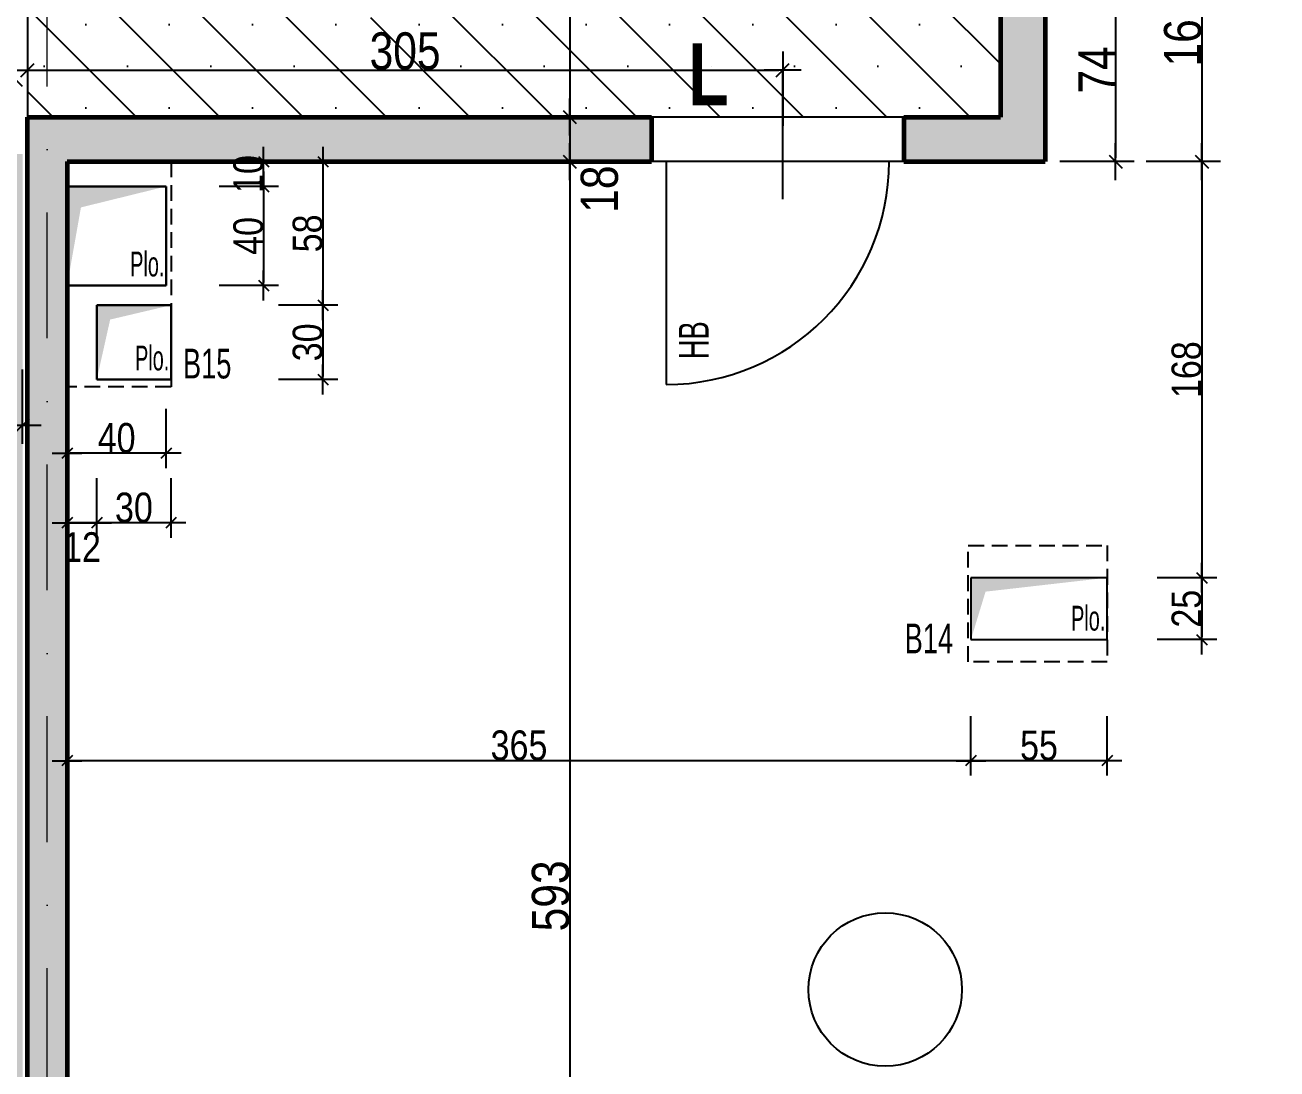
# Model space of a CAD drawing. Header units: millimetres. Extents: x 9051 to 35021, y -32652 to 0.
# Drawn here: x 30360 to 30865, y -30392 to -29970 of the extents above; entities that cross this region are included whole.
import ezdxf
from ezdxf.enums import TextEntityAlignment as Align

# ---------------------------------------------------------------- set-up
doc = ezdxf.new("R2010")
doc.units = ezdxf.units.MM
for name, pattern in [('CACHE', [9.525, 6.35, -3.175]), ('CACHEX2', [19.05, 12.7, -6.35]), ('TIRETPTX2', [50.8, 25.4, -12.7, 0, -12.7])]:
    doc.linetypes.add(name, pattern=pattern)
for name, color, linetype in [('01_cote_gen', 4, 'Continuous'), ('01_linteaux', 2, 'Continuous'), ('01_murs_sup', 2, 'CACHEX2'), ('01_poch_murs', 253, 'Continuous'), ('01_resv', 32, 'Continuous'), ('01_texte', 230, 'Continuous'), ('AA_COTES', 2, 'Continuous')]:
    doc.layers.add(name, color=color, linetype=linetype)
doc.layers.add('01_murs_coup', color=5, linetype='Continuous', lineweight=60)
doc.layers.add('01_tram_axes', color=2, linetype='TIRETPTX2', lineweight=9)
doc.styles.add('ARIAL NA', font='ARIALN.TTF')
doc.styles.add('impact', font='impact.ttf')
doc.styles.add('STYLE2', font='ARIALN.TTF')
doc.dimstyles.new('JB50', dxfattribs={"dimscale": 0.1, "dimtxt": 150, "dimasz": 15, "dimexe": 0.1, "dimexo": 0.1, "dimgap": 0.09, "dimtad": 1, "dimdec": 1, "dimdsep": 46, "dimtxsty": 'STYLE2', "dimblk1": 'BOND_G', "dimblk2": 'BOND_D', "dimsah": 1, "dimcen": 1.5, "dimdle": 0.01, "dimse1": 1, "dimse2": 1, "dimclrd": 4, "dimclre": 2, "dimclrt": 6, "dimazin": 2, "dimtfac": 2.333333, "dimtdec": 1, "dimtix": 1, "dimtmove": 2, "dimatfit": 3, "dimldrblk": 'BOND_G', "dimfxl": 1, "dimtolj": 1, "dimtzin": 0, "dimarcsym": 0})
doc.dimstyles.new('JB50res', dxfattribs={"dimscale": 0.1, "dimtxt": 120, "dimasz": 12, "dimexe": 0.1, "dimexo": 0.1, "dimgap": 0.09, "dimtad": 1, "dimdec": 1, "dimdsep": 46, "dimtxsty": 'STYLE2', "dimblk1": 'BOND_G', "dimblk2": 'BOND_D', "dimsah": 1, "dimcen": 1.5, "dimdle": 0.01, "dimse1": 1, "dimse2": 1, "dimclrd": 4, "dimclre": 2, "dimclrt": 6, "dimazin": 2, "dimtfac": 2.333333, "dimtdec": 1, "dimtix": 1, "dimtmove": 2, "dimatfit": 3, "dimldrblk": 'BOND_G', "dimfxl": 1, "dimtolj": 1, "dimtzin": 0, "dimarcsym": 0})

# ---------------------------------------------------------------- blocks, each defined once
blk = doc.blocks.new('BOND_G')
at = {"layer": 'AA_COTES', "color": 0}
for p, q in [((0, -5), (0, 15)), ((5, 0), (-5, 0)), ((1.77, 1.77), (-1.77, -1.77))]:
    blk.add_line(p, q, dxfattribs=at)
blk = doc.blocks.new('BOND_D')
at = {"layer": 'AA_COTES', "color": 0}
for p, q in [((0, 5), (0, -15)), ((5, 0), (-5, 0)), ((-1.77, -1.77), (1.77, 1.77))]:
    blk.add_line(p, q, dxfattribs=at)
blk = doc.blocks.new('*D4323')
at = {"layer": '01_linteaux', "color": 4, "lineweight": -2, "ltscale": 0.1, "transparency": 16777216}
blk.add_line((30579.81, -30026.73), (30579.81, -30616.73), dxfattribs=at)
at = {"layer": 'Defpoints', "color": 0, "ltscale": 0.1, "transparency": 16777216}
for p in [(30532.58, -30025.23), (30559.25, -30618.23), (30579.81, -30618.23)]:
    blk.add_point(p, dxfattribs=at)
at = {"layer": '01_linteaux', "color": 4, "lineweight": -2, "ltscale": 0.1, "transparency": 16777216, "xscale": 1.5, "yscale": 1.5, "zscale": 1.5}
for name, p, rotation in [('BOND_G', (30579.81, -30025.23), 90), ('BOND_D', (30579.81, -30618.23), 270)]:
    blk.add_blockref(name, p, dxfattribs=dict(at, rotation=rotation))
at = {"layer": '01_linteaux', "color": 6, "ltscale": 0.1, "transparency": 16777216, "insert": (30572.14, -30321.73), "char_height": 15, "attachment_point": 5, "rotation": 90, "style": 'STYLE2'}
blk.add_mtext('\\A1;593', dxfattribs=at)
blk = doc.blocks.new('*D3974')
at = {"layer": '01_cote_gen', "color": 4, "lineweight": -2, "transparency": 16777216}
blk.add_line((30357.34, -30131.74), (30344.34, -30131.74), dxfattribs=at)
at = {"layer": 'Defpoints', "color": 0, "transparency": 16777216}
for p in [(30342.84, -30115.92), (30358.84, -30115.92), (30342.84, -30131.74)]:
    blk.add_point(p, dxfattribs=at)
at = {"layer": '01_cote_gen', "color": 4, "lineweight": -2, "transparency": 16777216, "xscale": 1.5, "yscale": 1.5, "zscale": 1.5, "rotation": 180}
blk.add_blockref('BOND_D', (30342.84, -30131.74), dxfattribs=at)
at = {"layer": '01_cote_gen', "color": 4, "lineweight": -2, "transparency": 16777216, "xscale": 1.5, "yscale": 1.5, "zscale": 1.5}
blk.add_blockref('BOND_G', (30358.84, -30131.74), dxfattribs=at)
at = {"layer": '01_cote_gen', "color": 6, "transparency": 16777216, "insert": (30328.34, -30145.85), "char_height": 15, "attachment_point": 5, "style": 'STYLE2'}
blk.add_mtext('\\A1;16', dxfattribs=at)
blk = doc.blocks.new('*D3998')
at = {"layer": '01_cote_gen', "color": 4, "lineweight": -2, "ltscale": 0.1, "transparency": 16777216}
blk.add_line((30579.81, -29878.73), (30579.81, -30005.73), dxfattribs=at)
at = {"layer": 'Defpoints', "color": 0, "ltscale": 0.1, "transparency": 16777216}
for p in [(30587.09, -29877.23), (30542.55, -30007.23), (30579.81, -30007.23)]:
    blk.add_point(p, dxfattribs=at)
at = {"layer": '01_cote_gen', "color": 4, "lineweight": -2, "ltscale": 0.1, "transparency": 16777216, "xscale": 1.5, "yscale": 1.5, "zscale": 1.5}
for name, p, rotation in [('BOND_G', (30579.81, -29877.23), 90), ('BOND_D', (30579.81, -30007.23), 270)]:
    blk.add_blockref(name, p, dxfattribs=dict(at, rotation=rotation))
at = {"layer": '01_cote_gen', "color": 6, "ltscale": 0.1, "transparency": 16777216, "insert": (30572.14, -29927.93), "char_height": 15, "attachment_point": 5, "rotation": 90, "style": 'STYLE2'}
blk.add_mtext('\\A1;130', dxfattribs=at)
blk = doc.blocks.new('*D3999')
at = {"layer": '01_cote_gen', "color": 4, "lineweight": -2, "ltscale": 0.1, "transparency": 16777216}
blk.add_line((30579.81, -30008.73), (30579.81, -30023.73), dxfattribs=at)
at = {"layer": 'Defpoints', "color": 0, "ltscale": 0.1, "transparency": 16777216}
for p in [(30542.55, -30007.23), (30541.16, -30025.23), (30579.81, -30025.23)]:
    blk.add_point(p, dxfattribs=at)
at = {"layer": '01_cote_gen', "color": 4, "lineweight": -2, "ltscale": 0.1, "transparency": 16777216, "xscale": 1.5, "yscale": 1.5, "zscale": 1.5}
for name, p, rotation in [('BOND_G', (30579.81, -30007.23), 90), ('BOND_D', (30579.81, -30025.23), 270)]:
    blk.add_blockref(name, p, dxfattribs=dict(at, rotation=rotation))
at = {"layer": '01_cote_gen', "color": 6, "ltscale": 0.1, "transparency": 16777216, "insert": (30591.89, -30036.35), "char_height": 15, "attachment_point": 5, "rotation": 90, "style": 'STYLE2'}
blk.add_mtext('\\A1;18', dxfattribs=at)
blk = doc.blocks.new('*D4000')
at = {"layer": '01_cote_gen', "color": 4, "lineweight": -2, "ltscale": 0.1, "transparency": 16777216}
blk.add_line((30579.81, -30026.73), (30579.81, -30616.73), dxfattribs=at)
at = {"layer": 'Defpoints', "color": 0, "ltscale": 0.1, "transparency": 16777216}
for p in [(30541.16, -30025.23), (30559.25, -30618.23), (30579.81, -30618.23)]:
    blk.add_point(p, dxfattribs=at)
at = {"layer": '01_cote_gen', "color": 4, "lineweight": -2, "ltscale": 0.1, "transparency": 16777216, "xscale": 1.5, "yscale": 1.5, "zscale": 1.5}
for name, p, rotation in [('BOND_G', (30579.81, -30025.23), 90), ('BOND_D', (30579.81, -30618.23), 270)]:
    blk.add_blockref(name, p, dxfattribs=dict(at, rotation=rotation))
at = {"layer": '01_cote_gen', "color": 6, "ltscale": 0.1, "transparency": 16777216, "insert": (30572.14, -30321.73), "char_height": 15, "attachment_point": 5, "rotation": 90, "style": 'STYLE2'}
blk.add_mtext('\\A1;593', dxfattribs=at)
blk = doc.blocks.new('*D4335')
at = {"layer": '01_cote_gen', "color": 4, "lineweight": -2, "ltscale": 0.1, "transparency": 16777216}
blk.add_line((30362.34, -29988.32), (30664.34, -29988.32), dxfattribs=at)
at = {"layer": 'Defpoints', "color": 0, "ltscale": 0.1, "transparency": 16777216}
for p in [(30665.84, -29988.32), (30360.84, -29993.76), (30665.84, -29998.37)]:
    blk.add_point(p, dxfattribs=at)
at = {"layer": '01_cote_gen', "color": 4, "lineweight": -2, "ltscale": 0.1, "transparency": 16777216, "xscale": 1.5, "yscale": 1.5, "zscale": 1.5, "rotation": 180}
blk.add_blockref('BOND_G', (30360.84, -29988.32), dxfattribs=at)
at = {"layer": '01_cote_gen', "color": 4, "lineweight": -2, "ltscale": 0.1, "transparency": 16777216, "xscale": 1.5, "yscale": 1.5, "zscale": 1.5}
blk.add_blockref('BOND_D', (30665.84, -29988.32), dxfattribs=at)
at = {"layer": '01_cote_gen', "color": 6, "ltscale": 0.1, "transparency": 16777216, "insert": (30513.34, -29980.65), "char_height": 15, "attachment_point": 5, "style": 'STYLE2'}
blk.add_mtext('\\A1;305', dxfattribs=at)
blk = doc.blocks.new('*D4087')
at = {"layer": '01_cote_gen', "color": 4, "lineweight": -2, "ltscale": 0.1, "transparency": 16777216}
for p, q in [((30304.14, -30005.73), (30304.14, -30004.23)), ((30304.14, -30007.23), (30304.14, -30022.21)), ((30304.14, -30023.71), (30304.14, -30025.21))]:
    blk.add_line(p, q, dxfattribs=at)
at = {"layer": 'Defpoints', "color": 0, "ltscale": 0.1, "transparency": 16777216}
for p in [(30391.1, -30007.23), (30304.14, -30022.21), (30326.4, -30022.21)]:
    blk.add_point(p, dxfattribs=at)
at = {"layer": '01_cote_gen', "color": 4, "lineweight": -2, "ltscale": 0.1, "transparency": 16777216, "xscale": 1.5, "yscale": 1.5, "zscale": 1.5}
for name, p, rotation in [('BOND_G', (30304.14, -30007.23), 270), ('BOND_D', (30304.14, -30022.21), 90)]:
    blk.add_blockref(name, p, dxfattribs=dict(at, rotation=rotation))
at = {"layer": '01_cote_gen', "color": 6, "ltscale": 0.1, "transparency": 16777216, "insert": (30296.47, -30014.72), "char_height": 15, "attachment_point": 5, "rotation": 90, "style": 'STYLE2'}
blk.add_mtext('\\A1;15', dxfattribs=at)
blk = doc.blocks.new('*D4102')
at = {"layer": '01_cote_gen', "color": 4, "lineweight": -2, "ltscale": 0.1, "transparency": 16777216}
blk.add_line((30835.13, -29860.73), (30835.13, -30023.73), dxfattribs=at)
at = {"layer": 'Defpoints', "color": 0, "ltscale": 0.1, "transparency": 16777216}
for p in [(30817.13, -29859.23), (30817.13, -30025.23), (30835.13, -30025.23)]:
    blk.add_point(p, dxfattribs=at)
at = {"layer": '01_cote_gen', "color": 4, "lineweight": -2, "ltscale": 0.1, "transparency": 16777216, "xscale": 1.5, "yscale": 1.5, "zscale": 1.5}
for name, p, rotation in [('BOND_G', (30835.13, -29859.23), 90), ('BOND_D', (30835.13, -30025.23), 270)]:
    blk.add_blockref(name, p, dxfattribs=dict(at, rotation=rotation))
at = {"layer": '01_cote_gen', "color": 6, "ltscale": 0.1, "transparency": 16777216, "insert": (30827.46, -29972.53), "char_height": 15, "attachment_point": 5, "rotation": 90, "style": 'STYLE2'}
blk.add_mtext('\\A1;166', dxfattribs=at)
blk = doc.blocks.new('*D4348')
at = {"layer": '01_cote_gen', "color": 4, "lineweight": -2, "ltscale": 0.1, "transparency": 16777216}
blk.add_line((30800.32, -29952.73), (30800.32, -30023.73), dxfattribs=at)
at = {"layer": 'Defpoints', "color": 0, "ltscale": 0.1, "transparency": 16777216}
for p in [(30790.25, -29951.23), (30771.84, -30025.23), (30800.32, -30025.23)]:
    blk.add_point(p, dxfattribs=at)
at = {"layer": '01_cote_gen', "color": 4, "lineweight": -2, "ltscale": 0.1, "transparency": 16777216, "xscale": 1.5, "yscale": 1.5, "zscale": 1.5}
for name, p, rotation in [('BOND_G', (30800.32, -29951.23), 90), ('BOND_D', (30800.32, -30025.23), 270)]:
    blk.add_blockref(name, p, dxfattribs=dict(at, rotation=rotation))
at = {"layer": '01_cote_gen', "color": 6, "ltscale": 0.1, "transparency": 16777216, "insert": (30792.81, -29988.23), "char_height": 15, "attachment_point": 5, "rotation": 90, "style": 'STYLE2'}
blk.add_mtext('\\A1;74', dxfattribs=at)
blk = doc.blocks.new('*D3855')
at = {"layer": '01_resv', "color": 4, "lineweight": -2, "ltscale": 0.1, "transparency": 16777216}
blk.add_line((30835.13, -30026.43), (30835.13, -30192.07), dxfattribs=at)
at = {"layer": 'Defpoints', "color": 0, "ltscale": 0.1, "transparency": 16777216}
for p in [(30819.75, -30025.23), (30796.86, -30193.27), (30835.13, -30193.27)]:
    blk.add_point(p, dxfattribs=at)
at = {"layer": '01_resv', "color": 4, "lineweight": -2, "ltscale": 0.1, "transparency": 16777216, "xscale": 1.2, "yscale": 1.2, "zscale": 1.2}
for name, p, rotation in [('BOND_G', (30835.13, -30025.23), 90), ('BOND_D', (30835.13, -30193.27), 270)]:
    blk.add_blockref(name, p, dxfattribs=dict(at, rotation=rotation))
at = {"layer": '01_resv', "color": 6, "ltscale": 0.1, "transparency": 16777216, "insert": (30829, -30109.25), "char_height": 12, "attachment_point": 5, "rotation": 90, "style": 'STYLE2'}
blk.add_mtext('\\A1;168', dxfattribs=at)
blk = doc.blocks.new('*D4218')
at = {"layer": '01_resv', "color": 4, "lineweight": -2, "ltscale": 0.1, "transparency": 16777216}
blk.add_line((30835.13, -30194.47), (30835.13, -30217.07), dxfattribs=at)
at = {"layer": 'Defpoints', "color": 0, "ltscale": 0.1, "transparency": 16777216}
for p in [(30817.13, -30193.27), (30784.85, -30218.27), (30835.13, -30218.27)]:
    blk.add_point(p, dxfattribs=at)
at = {"layer": '01_resv', "color": 4, "lineweight": -2, "ltscale": 0.1, "transparency": 16777216, "xscale": 1.2, "yscale": 1.2, "zscale": 1.2}
for name, p, rotation in [('BOND_G', (30835.13, -30193.27), 90), ('BOND_D', (30835.13, -30218.27), 270)]:
    blk.add_blockref(name, p, dxfattribs=dict(at, rotation=rotation))
at = {"layer": '01_resv', "color": 6, "ltscale": 0.1, "transparency": 16777216, "insert": (30829, -30205.77), "char_height": 12, "attachment_point": 5, "rotation": 90, "style": 'STYLE2'}
blk.add_mtext('\\A1;25', dxfattribs=at)
blk = doc.blocks.new('*D4219')
at = {"layer": '01_resv', "color": 4, "lineweight": -2, "ltscale": 0.1, "transparency": 16777216}
blk.add_line((30795.66, -30267.15), (30743.06, -30267.15), dxfattribs=at)
at = {"layer": 'Defpoints', "color": 0, "ltscale": 0.1, "transparency": 16777216}
for p in [(30741.86, -30193.27), (30796.86, -30205.77), (30741.86, -30267.15)]:
    blk.add_point(p, dxfattribs=at)
at = {"layer": '01_resv', "color": 4, "lineweight": -2, "ltscale": 0.1, "transparency": 16777216, "xscale": 1.2, "yscale": 1.2, "zscale": 1.2, "rotation": 180}
blk.add_blockref('BOND_D', (30741.86, -30267.15), dxfattribs=at)
at = {"layer": '01_resv', "color": 4, "lineweight": -2, "ltscale": 0.1, "transparency": 16777216, "xscale": 1.2, "yscale": 1.2, "zscale": 1.2}
blk.add_blockref('BOND_G', (30796.86, -30267.15), dxfattribs=at)
at = {"layer": '01_resv', "color": 6, "ltscale": 0.1, "transparency": 16777216, "insert": (30769.36, -30261.04), "char_height": 12, "attachment_point": 5, "style": 'STYLE2'}
blk.add_mtext('\\A1;55', dxfattribs=at)
blk = doc.blocks.new('*D4220')
at = {"layer": '01_resv', "color": 4, "lineweight": -2, "ltscale": 0.1, "transparency": 16777216}
blk.add_line((30740.66, -30267.15), (30378.04, -30267.15), dxfattribs=at)
at = {"layer": 'Defpoints', "color": 0, "ltscale": 0.1, "transparency": 16777216}
for p in [(30376.84, -30249.15), (30741.86, -30249.15), (30376.84, -30267.15)]:
    blk.add_point(p, dxfattribs=at)
at = {"layer": '01_resv', "color": 4, "lineweight": -2, "ltscale": 0.1, "transparency": 16777216, "xscale": 1.2, "yscale": 1.2, "zscale": 1.2, "rotation": 180}
blk.add_blockref('BOND_D', (30376.84, -30267.15), dxfattribs=at)
at = {"layer": '01_resv', "color": 4, "lineweight": -2, "ltscale": 0.1, "transparency": 16777216, "xscale": 1.2, "yscale": 1.2, "zscale": 1.2}
blk.add_blockref('BOND_G', (30741.86, -30267.15), dxfattribs=at)
at = {"layer": '01_resv', "color": 6, "ltscale": 0.1, "transparency": 16777216, "insert": (30559.35, -30261.01), "char_height": 12, "attachment_point": 5, "style": 'STYLE2'}
blk.add_mtext('\\A1;365', dxfattribs=at)
blk = doc.blocks.new('*D4221')
at = {"layer": '01_resv', "color": 4, "lineweight": -2, "ltscale": 0.1, "transparency": 16777216}
for p, q in [((30456.19, -30024.03), (30456.19, -30022.83)), ((30456.19, -30035.25), (30456.19, -30025.23)), ((30456.19, -30036.45), (30456.19, -30037.65))]:
    blk.add_line(p, q, dxfattribs=at)
at = {"layer": 'Defpoints', "color": 0, "ltscale": 0.1, "transparency": 16777216}
for p in [(30412.7, -30025.23), (30456.19, -30025.23), (30416.84, -30035.25)]:
    blk.add_point(p, dxfattribs=at)
at = {"layer": '01_resv', "color": 4, "lineweight": -2, "ltscale": 0.1, "transparency": 16777216, "xscale": 1.2, "yscale": 1.2, "zscale": 1.2}
for name, p, rotation in [('BOND_D', (30456.19, -30025.23), 270), ('BOND_G', (30456.19, -30035.25), 90)]:
    blk.add_blockref(name, p, dxfattribs=dict(at, rotation=rotation))
at = {"layer": '01_resv', "color": 6, "ltscale": 0.1, "transparency": 16777216, "insert": (30450.05, -30030.24), "char_height": 12, "attachment_point": 5, "rotation": 90, "style": 'STYLE2'}
blk.add_mtext('\\A1;10', dxfattribs=at)
blk = doc.blocks.new('*D4222')
at = {"layer": '01_resv', "color": 4, "lineweight": -2, "ltscale": 0.1, "transparency": 16777216}
blk.add_line((30456.19, -30036.45), (30456.19, -30074.05), dxfattribs=at)
at = {"layer": 'Defpoints', "color": 0, "ltscale": 0.1, "transparency": 16777216}
for p in [(30416.84, -30035.25), (30416.84, -30075.25), (30456.19, -30075.25)]:
    blk.add_point(p, dxfattribs=at)
at = {"layer": '01_resv', "color": 4, "lineweight": -2, "ltscale": 0.1, "transparency": 16777216, "xscale": 1.2, "yscale": 1.2, "zscale": 1.2}
for name, p, rotation in [('BOND_G', (30456.19, -30035.25), 90), ('BOND_D', (30456.19, -30075.25), 270)]:
    blk.add_blockref(name, p, dxfattribs=dict(at, rotation=rotation))
at = {"layer": '01_resv', "color": 6, "ltscale": 0.1, "transparency": 16777216, "insert": (30450.05, -30055.25), "char_height": 12, "attachment_point": 5, "rotation": 90, "style": 'STYLE2'}
blk.add_mtext('\\A1;40', dxfattribs=at)
blk = doc.blocks.new('*D4223')
at = {"layer": '01_resv', "color": 4, "lineweight": -2, "ltscale": 0.1, "transparency": 16777216}
blk.add_line((30415.64, -30143.01), (30378.04, -30143.01), dxfattribs=at)
at = {"layer": 'Defpoints', "color": 0, "ltscale": 0.1, "transparency": 16777216}
for p in [(30416.84, -30075.25), (30376.84, -30077.82), (30376.84, -30143.01)]:
    blk.add_point(p, dxfattribs=at)
at = {"layer": '01_resv', "color": 4, "lineweight": -2, "ltscale": 0.1, "transparency": 16777216, "xscale": 1.2, "yscale": 1.2, "zscale": 1.2, "rotation": 180}
blk.add_blockref('BOND_D', (30376.84, -30143.01), dxfattribs=at)
at = {"layer": '01_resv', "color": 4, "lineweight": -2, "ltscale": 0.1, "transparency": 16777216, "xscale": 1.2, "yscale": 1.2, "zscale": 1.2}
blk.add_blockref('BOND_G', (30416.84, -30143.01), dxfattribs=at)
at = {"layer": '01_resv', "color": 6, "ltscale": 0.1, "transparency": 16777216, "insert": (30396.84, -30136.87), "char_height": 12, "attachment_point": 5, "style": 'STYLE2'}
blk.add_mtext('\\A1;40', dxfattribs=at)
blk = doc.blocks.new('*D4224')
at = {"layer": '01_resv', "color": 4, "lineweight": -2, "ltscale": 0.1, "transparency": 16777216}
blk.add_line((30417.61, -30171.11), (30390.01, -30171.11), dxfattribs=at)
at = {"layer": 'Defpoints', "color": 0, "ltscale": 0.1, "transparency": 16777216}
for p in [(30388.81, -30113.21), (30418.81, -30113.21), (30388.81, -30171.11)]:
    blk.add_point(p, dxfattribs=at)
at = {"layer": '01_resv', "color": 4, "lineweight": -2, "ltscale": 0.1, "transparency": 16777216, "xscale": 1.2, "yscale": 1.2, "zscale": 1.2, "rotation": 180}
blk.add_blockref('BOND_D', (30388.81, -30171.11), dxfattribs=at)
at = {"layer": '01_resv', "color": 4, "lineweight": -2, "ltscale": 0.1, "transparency": 16777216, "xscale": 1.2, "yscale": 1.2, "zscale": 1.2}
blk.add_blockref('BOND_G', (30418.81, -30171.11), dxfattribs=at)
at = {"layer": '01_resv', "color": 6, "ltscale": 0.1, "transparency": 16777216, "insert": (30403.81, -30164.98), "char_height": 12, "attachment_point": 5, "style": 'STYLE2'}
blk.add_mtext('\\A1;30', dxfattribs=at)
blk = doc.blocks.new('*D4225')
at = {"layer": '01_resv', "color": 4, "lineweight": -2, "ltscale": 0.1, "transparency": 16777216}
blk.add_line((30387.61, -30171.11), (30378.04, -30171.11), dxfattribs=at)
at = {"layer": 'Defpoints', "color": 0, "ltscale": 0.1, "transparency": 16777216}
for p in [(30376.84, -30113.21), (30388.81, -30113.21), (30376.84, -30171.11)]:
    blk.add_point(p, dxfattribs=at)
at = {"layer": '01_resv', "color": 4, "lineweight": -2, "ltscale": 0.1, "transparency": 16777216, "xscale": 1.2, "yscale": 1.2, "zscale": 1.2, "rotation": 180}
blk.add_blockref('BOND_D', (30376.84, -30171.11), dxfattribs=at)
at = {"layer": '01_resv', "color": 4, "lineweight": -2, "ltscale": 0.1, "transparency": 16777216, "xscale": 1.2, "yscale": 1.2, "zscale": 1.2}
blk.add_blockref('BOND_G', (30388.81, -30171.11), dxfattribs=at)
at = {"layer": '01_resv', "color": 6, "ltscale": 0.1, "transparency": 16777216, "insert": (30382.83, -30180.9), "char_height": 12, "attachment_point": 5, "style": 'STYLE2'}
blk.add_mtext('\\A1;12', dxfattribs=at)
blk = doc.blocks.new('*D4226')
at = {"layer": '01_resv', "color": 4, "lineweight": -2, "ltscale": 0.1, "transparency": 16777216}
blk.add_line((30480.16, -30026.43), (30480.16, -30082.01), dxfattribs=at)
at = {"layer": 'Defpoints', "color": 0, "ltscale": 0.1, "transparency": 16777216}
for p in [(30475.24, -30025.23), (30418.81, -30083.21), (30480.16, -30083.21)]:
    blk.add_point(p, dxfattribs=at)
at = {"layer": '01_resv', "color": 4, "lineweight": -2, "ltscale": 0.1, "transparency": 16777216, "xscale": 1.2, "yscale": 1.2, "zscale": 1.2}
for name, p, rotation in [('BOND_G', (30480.16, -30025.23), 90), ('BOND_D', (30480.16, -30083.21), 270)]:
    blk.add_blockref(name, p, dxfattribs=dict(at, rotation=rotation))
at = {"layer": '01_resv', "color": 6, "ltscale": 0.1, "transparency": 16777216, "insert": (30474.02, -30054.22), "char_height": 12, "attachment_point": 5, "rotation": 90, "style": 'STYLE2'}
blk.add_mtext('\\A1;58', dxfattribs=at)
blk = doc.blocks.new('*D4227')
at = {"layer": '01_resv', "color": 4, "lineweight": -2, "ltscale": 0.1, "transparency": 16777216}
blk.add_line((30480.16, -30084.41), (30480.16, -30112.01), dxfattribs=at)
at = {"layer": 'Defpoints', "color": 0, "ltscale": 0.1, "transparency": 16777216}
for p in [(30462.16, -30083.21), (30418.81, -30113.21), (30480.16, -30113.21)]:
    blk.add_point(p, dxfattribs=at)
at = {"layer": '01_resv', "color": 4, "lineweight": -2, "ltscale": 0.1, "transparency": 16777216, "xscale": 1.2, "yscale": 1.2, "zscale": 1.2}
for name, p, rotation in [('BOND_G', (30480.16, -30083.21), 90), ('BOND_D', (30480.16, -30113.21), 270)]:
    blk.add_blockref(name, p, dxfattribs=dict(at, rotation=rotation))
at = {"layer": '01_resv', "color": 6, "ltscale": 0.1, "transparency": 16777216, "insert": (30474.02, -30098.21), "char_height": 12, "attachment_point": 5, "rotation": 90, "style": 'STYLE2'}
blk.add_mtext('\\A1;30', dxfattribs=at)

msp = doc.modelspace()

# ---------------------------------------------------------------- hatches: boundary and pattern name
at = {"layer": '01_murs_sup', "ltscale": 0.1}
h = msp.add_hatch(dxfattribs=at)
h.set_pattern_fill('DASH', color=256, scale=2.5, angle=135)
h.set_pattern_definition([(135, (1661.767, 4701.774), (-11.2253202, 9e-16), [7.9375, -7.9375])])
h.paths.add_polyline_path([(30586.84, -29250.23), (30360.84, -29250.23), (30360.84, -29877.23), (30612.84, -29877.23), (30612.84, -29859.23), (30376.84, -29859.23), (30376.84, -29266.23), (30586.84, -29266.23)])
h.paths.add_polyline_path([(30844.84, -29250.23), (30686.84, -29250.23), (30686.84, -29266.23), (30844.84, -29266.23)])
h.paths.add_polyline_path([(31162.84, -29250.23), (30944.84, -29250.23), (30944.84, -29266.23), (31162.84, -29266.23)])
h.paths.add_polyline_path([(31399.84, -29250.23), (31262.84, -29250.23), (31262.84, -29266.23), (31383.84, -29266.23), (31383.84, -29317.23), (31399.84, -29317.23)])
h.paths.add_polyline_path([(31399.84, -29517.23), (31383.84, -29517.23), (31384.33, -29663.27), (31400.33, -29663.27)])
h.paths.add_polyline_path([(31400.33, -29763.27), (31384.33, -29763.27), (31383.84, -29933.23), (30957.84, -29933.23), (30957.84, -29868.23), (30937.84, -29868.23), (30937.84, -29933.23), (30771.84, -29933.23), (30771.84, -29859.23), (30714.84, -29859.23), (30714.84, -29877.23), (30753.84, -29877.23), (30753.84, -30007.23), (30714.84, -30007.23), (30714.84, -30025.23), (30771.84, -30025.23), (30771.84, -29951.23), (30937.84, -29951.23), (30937.84, -30016.23), (30957.84, -30016.23), (30957.84, -29951.23), (31383.84, -29951.23), (31383.84, -30121.23), (31399.84, -30121.23)])
h.paths.add_polyline_path([(31399.84, -30221.23), (31383.84, -30221.23), (31383.84, -30317.23), (31399.84, -30317.23)])
h.paths.add_polyline_path([(31399.84, -30541.86), (31383.84, -30541.86), (31383.84, -30618.23), (31256.84, -30618.23), (31256.84, -30634.23), (31399.84, -30634.23)])
h.paths.add_polyline_path([(31056.84, -30618.23), (30721.84, -30618.23), (30721.84, -30634.23), (31056.84, -30634.23)])
h.paths.add_polyline_path([(30621.84, -30618.23), (30376.84, -30618.23), (30376.84, -30025.23), (30612.84, -30025.23), (30612.84, -30007.23), (30360.84, -30007.23), (30360.84, -30634.23), (30621.84, -30634.23)])
h.paths.add_polyline_path([(30358.84, -30022.21), (30119.84, -30022.21), (30119.84, -30040.21), (30342.84, -30040.21), (30342.84, -30380.21), (30002.84, -30380.21), (30002.84, -30040.21), (30017.84, -30040.21), (30017.84, -30022.21), (29919.84, -30022.21), (29919.84, -30040.21), (29982.84, -30040.21), (29982.84, -30203.21), (29757.84, -30203.21), (29757.84, -30040.21), (29817.84, -30040.21), (29817.84, -30022.21), (29737.84, -30022.21), (29737.84, -30443.21), (29963.8, -30443.21), (29963.8, -30608.21), (29738.84, -30608.21), (29738.84, -30792.21), (29756.84, -30792.21), (29756.84, -30628.21), (29983.8, -30628.21), (29983.8, -30400.22), (30342.84, -30400.21), (30342.84, -30673.23), (30358.84, -30673.23)])
h.paths.add_polyline_path([(29963.8, -30423.21), (29757.84, -30423.21), (29757.84, -30333.21), (29982.84, -30333.21), (29982.84, -30380.21), (29963.8, -30380.21)], flags=16)
h.paths.add_polyline_path([(29982.84, -30313.21), (29757.84, -30313.21), (29757.84, -30223.21), (29982.84, -30223.21)], flags=16)
h.paths.add_polyline_path([(30358.84, -30773.23), (30342.84, -30773.23), (30342.84, -31017.23), (30358.84, -31017.23)])
h.paths.add_polyline_path([(30358.84, -31117.23), (30342.84, -31117.23), (30342.84, -31317.23), (30358.84, -31317.23)])
h.paths.add_polyline_path([(30358.84, -31417.23), (30342.84, -31417.23), (30342.84, -31663.23), (30312.84, -31663.23), (30312.84, -31679.23), (30358.84, -31679.23)])
at = {"layer": '01_poch_murs', "ltscale": 0.1}
h = msp.add_hatch(color=256, dxfattribs=at)
h.dxf.hatch_style = 1
h.paths.add_polyline_path([(29608.84, -29552.29), (29590.84, -29552.29), (29590.84, -29250.23), (29487.84, -29250.23), (29487.84, -29266.23), (29590.84, -29266.23), (29590.84, -29911.24), (29608.84, -29911.24), (29608.84, -29877.24), (29984.84, -29877.24), (29984.84, -29859.21), (29608.84, -29859.23), (29608.84, -29266.23), (29687.84, -29266.23), (29687.84, -29250.23), (29608.84, -29250.23)])
h.paths.add_polyline_path([(29387.84, -29250.23), (29287.84, -29250.23), (29287.84, -29266.23), (29387.84, -29266.23)])
h.paths.add_polyline_path([(29087.84, -29250.23), (28974.84, -29250.23), (28974.84, -29722.23), (28990.84, -29722.23), (28990.84, -29266.23), (29087.84, -29266.23)])
h.paths.add_polyline_path([(30358.84, -29552.29), (30342.84, -29552.29), (30342.84, -29250.23), (30187.84, -29250.23), (30187.84, -29266.23), (30342.84, -29266.23), (30342.84, -29859.23), (30086.84, -29859.23), (30086.84, -29877.23), (30358.84, -29877.21)])
h.paths.add_polyline_path([(30087.84, -29250.23), (29887.84, -29250.23), (29887.84, -29266.23), (30087.84, -29266.23)])
h.paths.add_polyline_path([(30017.84, -30022.21), (29919.84, -30022.21), (29919.84, -30040.21), (29982.84, -30040.21), (29982.84, -30203.21), (29757.84, -30203.21), (29757.84, -30040.21), (29817.84, -30040.21), (29817.84, -30022.21), (29737.84, -30022.21), (29737.84, -30443.21), (29963.8, -30443.21), (29963.8, -30608.21), (29738.84, -30608.21), (29738.84, -30792.21), (29756.84, -30792.21), (29756.84, -30628.21), (29983.8, -30628.21), (29983.8, -30400.22), (30342.84, -30400.21), (30342.84, -30673.23), (30358.84, -30673.23), (30358.84, -30022.21), (30119.84, -30022.21), (30119.84, -30040.21), (30342.84, -30040.21), (30342.84, -30380.21), (30002.84, -30380.21), (30002.84, -30040.21), (30017.84, -30040.21)])
h.paths.add_polyline_path([(29982.84, -30223.21), (29982.84, -30313.21), (29757.84, -30313.21), (29757.84, -30223.21)], flags=16)
h.paths.add_polyline_path([(29982.84, -30333.21), (29982.84, -30380.21), (29963.8, -30380.21), (29963.8, -30423.21), (29757.84, -30423.21), (29757.84, -30333.21)], flags=16)
h.paths.add_polyline_path([(29608.84, -30013.24), (29590.84, -30013.24), (29590.84, -30077.23), (28990.84, -30077.23), (28990.84, -29822.23), (28974.84, -29822.23), (28974.84, -30222.23), (28990.84, -30222.23), (28990.84, -30095.23), (29590.84, -30095.23), (29590.84, -30501.22), (29608.84, -30501.22)])
h.paths.add_polyline_path([(29608.84, -30603.22), (29590.84, -30603.22), (29590.87, -30889.23), (28990.87, -30889.23), (28990.84, -30827.23), (28974.84, -30827.23), (28974.84, -31118.23), (28990.84, -31118.23), (28990.87, -30907.23), (29590.87, -30907.23), (29590.84, -31112.23), (29631.84, -31112.23), (29631.84, -31094.23), (29608.84, -31094.23)])
h.paths.add_polyline_path([(29756.84, -30894.21), (29738.84, -30894.21), (29738.84, -31094.23), (29733.84, -31094.23), (29733.84, -31112.23), (29738.84, -31112.23), (29738.84, -31503.22), (29507.84, -31503.22), (29507.84, -31521.22), (29738.84, -31521.22), (29738.84, -31679.23), (29978.84, -31679.23), (29978.84, -31943.23), (29723.84, -31943.23), (29723.84, -31943.23), (30056.84, -31943.23), (30056.84, -31943.23), (29994.84, -31943.23), (29994.84, -31679.23), (30012.84, -31679.23), (30012.84, -31663.23), (29756.84, -31663.23)])
h.paths.add_polyline_path([(30358.84, -30773.23), (30342.84, -30773.23), (30342.84, -31017.23), (30358.84, -31017.23)])
h.paths.add_polyline_path([(30621.84, -30618.23), (30376.84, -30618.23), (30376.84, -30025.23), (30612.84, -30025.23), (30612.84, -30007.23), (30360.84, -30007.23), (30360.84, -30634.23), (30621.84, -30634.23)])
h.paths.add_polyline_path([(30820.84, -30618.23), (30721.84, -30618.23), (30721.84, -30634.23), (30820.84, -30634.23)])
h.paths.add_polyline_path([(31156.84, -30618.23), (30920.84, -30618.23), (30920.84, -30634.23), (31156.84, -30634.23)])
h.paths.add_polyline_path([(31399.84, -30541.86), (31383.84, -30541.86), (31383.84, -30618.23), (31256.84, -30618.23), (31256.84, -30634.23), (31399.84, -30634.23)])
h.paths.add_polyline_path([(31399.84, -30517.23), (31383.84, -30517.23), (31383.84, -30541.86), (31399.84, -30541.86)])
h.paths.add_polyline_path([(31399.84, -30221.23), (31383.84, -30221.23), (31383.84, -30317.23), (31399.84, -30317.23)])
h.paths.add_polyline_path([(31400.33, -29763.27), (31384.33, -29763.27), (31383.84, -29933.23), (30957.84, -29933.23), (30957.84, -29868.23), (30937.84, -29868.23), (30937.84, -29933.23), (30771.84, -29933.23), (30771.84, -29859.23), (30714.84, -29859.23), (30714.84, -29877.23), (30753.84, -29877.23), (30753.84, -30007.23), (30714.84, -30007.23), (30714.84, -30025.23), (30771.84, -30025.23), (30771.84, -29951.23), (30937.84, -29951.23), (30937.84, -30016.23), (30957.84, -30016.23), (30957.84, -29951.23), (31383.84, -29951.23), (31383.84, -30121.23), (31399.84, -30121.23)])
h.paths.add_polyline_path([(31399.84, -29517.23), (31383.84, -29517.23), (31384.33, -29663.27), (31400.33, -29663.27)])
h.paths.add_polyline_path([(31399.84, -29250.23), (31262.84, -29250.23), (31262.84, -29266.23), (31383.84, -29266.23), (31383.84, -29317.23), (31399.84, -29317.23)])
h.paths.add_polyline_path([(30586.84, -29250.23), (30360.84, -29250.23), (30360.84, -29877.23), (30612.84, -29877.23), (30612.84, -29859.23), (30376.84, -29859.23), (30376.84, -29266.23), (30586.84, -29266.23)])
h.paths.add_polyline_path([(30844.84, -29250.23), (30686.84, -29250.23), (30686.84, -29266.23), (30844.84, -29266.23)])
h.paths.add_polyline_path([(31162.84, -29250.23), (30944.84, -29250.23), (30944.84, -29266.23), (31162.84, -29266.23)])
h = msp.add_hatch(dxfattribs=at)
h.set_pattern_fill('SACNCR', color=256, scale=10, angle=90)
h.set_pattern_definition([(135, (9050.619, -5453.817), (-16.83798, -16.83798), []), (135, (9050.619, -5436.98), (-16.83798, -16.83798), [0, -23.8125])])
edge = h.paths.add_edge_path()
edge.add_arc((29649.18, -30337.54), 30.98, 0, 360)
h.paths.add_polyline_path([(30358.84, -29877.21), (30083.84, -29877.23), (30083.84, -29877.24), (29981.84, -29877.24), (29608.84, -29877.24), (29608.84, -29911.24), (29608.84, -30013.24), (29608.84, -30501.22), (29608.84, -30603.22), (29608.84, -31094.23), (29631.84, -31094.23), (29733.84, -31094.23), (29738.84, -31094.23), (29738.84, -30894.21), (29738.84, -30792.21), (29738.84, -30608.21), (29760.8, -30608.21), (29760.8, -30443.21), (29737.84, -30443.21), (29737.84, -30022.21), (29817.84, -30022.21), (29919.84, -30022.21), (30017.84, -30022.21), (30119.84, -30022.21), (30358.84, -30022.21)])
edge = h.paths.add_edge_path()
edge.add_arc((30488.23, -29938.39), 30.98, 0, 360)
h.paths.add_polyline_path([(30753.84, -30007.23), (30753.84, -29877.23), (30627.84, -29877.23), (30360.84, -29877.23), (30360.84, -30007.23), (30627.84, -30007.23)])

# ---------------------------------------------------------------- linework, layer by layer
at = {"layer": '01_linteaux', "ltscale": 0.1}
for p, q in [((30360.84, -29877.23), (30360.84, -30007.23)), ((30665.84, -30040.35), (30665.84, -29988.2)), ((30714.84, -30007.23), (30612.84, -30007.23)), ((30714.84, -30025.23), (30612.84, -30025.23)), ((30618.84, -30025.23), (30618.84, -30115.23))]:
    msp.add_line(p, q, dxfattribs=at)
msp.add_arc((30618.84, -30025.23), 90, 270, 0, dxfattribs=at)
at = {"layer": '01_murs_coup'}
for p, q in [((30753.84, -29877.23), (30753.84, -30007.23)), ((30771.84, -29951.23), (30771.84, -30025.23)), ((30360.84, -30007.23), (30612.84, -30007.23)), ((30360.84, -30634.23), (30360.84, -30007.23)), ((30612.84, -30007.23), (30612.84, -30025.23)), ((30714.84, -30007.23), (30714.84, -30025.23)), ((30714.84, -30007.23), (30753.84, -30007.23)), ((30376.84, -30025.23), (30376.84, -30618.23)), ((30376.84, -30025.23), (30612.84, -30025.23)), ((30714.84, -30025.23), (30771.84, -30025.23))]:
    msp.add_line(p, q, dxfattribs=at)
at = {"layer": '01_murs_sup', "ltscale": 2}
for p, q in [((30753.84, -29877.23), (30753.84, -30007.23)), ((30771.84, -29951.23), (30771.84, -30025.23)), ((30360.84, -30007.23), (30612.84, -30007.23)), ((30360.84, -30634.23), (30360.84, -30007.23)), ((30612.84, -30007.23), (30612.84, -30025.23)), ((30714.84, -30007.23), (30714.84, -30025.23)), ((30714.84, -30007.23), (30753.84, -30007.23)), ((30376.84, -30025.23), (30376.84, -30618.23)), ((30376.84, -30025.23), (30612.84, -30025.23)), ((30714.84, -30025.23), (30771.84, -30025.23))]:
    msp.add_line(p, q, dxfattribs=at)
at = {"layer": '01_resv', "linetype": 'CACHE'}
for p, q in [((30418.81, -30025.19), (30418.81, -30116.22)), ((30418.81, -30116.22), (30377.16, -30116.22)), ((30740.82, -30227.21), (30740.81, -30180.2)), ((30740.81, -30180.21), (30796.86, -30180.21)), ((30796.86, -30180.21), (30796.86, -30227.21)), ((30796.86, -30227.21), (30740.82, -30227.21))]:
    msp.add_line(p, q, dxfattribs=at)
at = {"layer": '01_resv', "lineweight": 30}
for p, q in [((30416.84, -30035.25), (30376.84, -30035.25)), ((30376.84, -30035.25), (30376.84, -30075.25)), ((30416.84, -30035.25), (30376.84, -30035.25)), ((30416.84, -30075.25), (30416.84, -30035.25)), ((30376.84, -30075.25), (30416.84, -30075.25)), ((30388.81, -30113.21), (30388.81, -30083.21)), ((30388.81, -30083.21), (30418.81, -30083.21)), ((30418.81, -30083.21), (30418.81, -30113.21)), ((30418.81, -30113.21), (30388.81, -30113.21))]:
    msp.add_line(p, q, dxfattribs=at)
at = {"layer": '01_resv', "ltscale": 0.1}
for p, q in [((30796.86, -30193.27), (30741.86, -30193.27)), ((30741.86, -30193.27), (30741.86, -30218.27)), ((30796.86, -30218.27), (30796.86, -30193.27)), ((30741.86, -30218.27), (30796.86, -30218.27))]:
    msp.add_line(p, q, dxfattribs=at)
for points in [[(30376.84, -30075.25), (30376.84, -30035.25), (30382.42, -30043.73)], [(30376.84, -30035.25), (30416.84, -30035.25), (30382.42, -30043.73)], [(30388.81, -30113.21), (30388.81, -30083.21), (30394.22, -30089.01)], [(30388.81, -30083.21), (30418.81, -30083.21), (30394.22, -30089.01)], [(30741.86, -30218.27), (30741.86, -30193.27), (30747.78, -30198.88)], [(30741.86, -30193.27), (30796.86, -30193.27), (30747.78, -30198.88)]]:
    msp.add_solid(points, dxfattribs=at)
at = {"layer": '01_texte'}
msp.add_circle((30707.25, -30359.54), 30.98, dxfattribs=at)
at = {"layer": '01_tram_axes', "color": 253, "ltscale": 2}
msp.add_line((30368.84, -32130.59), (30368.84, -28537.67), dxfattribs=at)

# ---------------------------------------------------------------- texts
at = {"layer": '01_texte', "style": 'impact'}
msp.add_text('L', height=25, dxfattribs=at).set_placement((30635.84, -30010), align=Align.BOTTOM_CENTER)
at = {"layer": '01_texte', "style": 'STYLE2'}
for s, height, width, p in [('Plo.', 10, 0.7, (30402.31, -30071.58)), ('Plo.', 10, 0.7, (30404.28, -30109.54)), ('B15', 12, 0.8, (30423.62, -30112.8)), ('Plo.', 10, 0.7, (30782.33, -30214.6)), ('B14', 12, 0.8, (30715.09, -30223.8))]:
    msp.add_text(s, height=height, dxfattribs=dict(at, width=width)).set_placement(p)
at = {"layer": '01_texte', "style": 'ARIAL NA', "width": 0.8}
msp.add_text('HB', height=12, rotation=90, dxfattribs=at).set_placement((30635.91, -30104.99))

# ---------------------------------------------------------------- dimensions: what is measured, and where the dimension line sits
at = {"layer": '01_cote_gen', "ltscale": 0.1}
for base, p1, p2, picture, middle in [((30835.13, -30025.23), (30817.13, -29859.23), (30817.13, -30025.23), '*D4102', (30827.46, -29972.53)), ((30579.81, -30007.23), (30587.09, -29877.23), (30542.55, -30007.23), '*D3998', (30572.14, -29927.93)), ((30579.81, -30025.23), (30542.55, -30007.23), (30541.16, -30025.23), '*D3999', (30591.89, -30036.35))]:
    dim = msp.add_linear_dim(base=base, p1=p1, p2=p2, angle=90, dimstyle='JB50', dxfattribs=at)
    dim.commit()
    dim.dimension.update_dxf_attribs({"geometry": picture, "text_midpoint": middle, "dimtype": 160})
for base, p1, p2, picture, middle in [((30800.32, -30025.23), (30790.25, -29951.23), (30771.84, -30025.23), '*D4348', (30792.81, -29988.23)), ((30304.14, -30022.21), (30391.1, -30007.23), (30326.4, -30022.21), '*D4087', (30296.47, -30014.72)), ((30579.81, -30618.23), (30541.16, -30025.23), (30559.25, -30618.23), '*D4000', (30572.14, -30321.73))]:
    dim = msp.add_linear_dim(base=base, p1=p1, p2=p2, angle=90, dimstyle='JB50', dxfattribs=at)
    dim.commit()
    dim.dimension.update_dxf_attribs({"geometry": picture, "text_midpoint": middle})
dim = msp.add_linear_dim(base=(30665.84, -29988.32), p1=(30360.84, -29993.76), p2=(30665.84, -29998.37), dimstyle='JB50', dxfattribs=at)
dim.commit()
dim.dimension.update_dxf_attribs({"geometry": '*D4335', "text_midpoint": (30513.34, -29980.65)})
at = {"layer": '01_cote_gen'}
dim = msp.add_linear_dim(base=(30342.84, -30131.74), p1=(30358.84, -30115.92), p2=(30342.84, -30115.92), dimstyle='JB50', dxfattribs=at)
dim.commit()
dim.dimension.update_dxf_attribs({"geometry": '*D3974', "text_midpoint": (30328.34, -30145.85), "dimtype": 160})
at = {"layer": '01_linteaux', "ltscale": 0.1}
dim = msp.add_linear_dim(base=(30579.81, -30618.23), p1=(30532.58, -30025.23), p2=(30559.25, -30618.23), angle=90, dimstyle='JB50', dxfattribs=at)
dim.commit()
dim.dimension.update_dxf_attribs({"geometry": '*D4323', "text_midpoint": (30572.14, -30321.73)})
at = {"layer": '01_resv', "ltscale": 0.1}
for base, p1, p2, picture, middle in [((30456.19, -30025.23), (30416.84, -30035.25), (30412.7, -30025.23), '*D4221', (30450.05, -30030.24)), ((30480.16, -30083.21), (30475.24, -30025.23), (30418.81, -30083.21), '*D4226', (30474.02, -30054.22)), ((30835.13, -30193.27), (30819.75, -30025.23), (30796.86, -30193.27), '*D3855', (30829, -30109.25)), ((30456.19, -30075.25), (30416.84, -30035.25), (30416.84, -30075.25), '*D4222', (30450.05, -30055.25)), ((30480.16, -30113.21), (30462.16, -30083.21), (30418.81, -30113.21), '*D4227', (30474.02, -30098.21)), ((30835.13, -30218.27), (30817.13, -30193.27), (30784.85, -30218.27), '*D4218', (30829, -30205.77))]:
    dim = msp.add_linear_dim(base=base, p1=p1, p2=p2, angle=90, dimstyle='JB50res', dxfattribs=at)
    dim.commit()
    dim.dimension.update_dxf_attribs({"geometry": picture, "text_midpoint": middle})
for base, p1, p2, picture, middle in [((30376.84, -30143.01), (30416.84, -30075.25), (30376.84, -30077.82), '*D4223', (30396.84, -30136.87)), ((30388.81, -30171.11), (30418.81, -30113.21), (30388.81, -30113.21), '*D4224', (30403.81, -30164.98)), ((30741.86, -30267.15), (30796.86, -30205.77), (30741.86, -30193.27), '*D4219', (30769.36, -30261.04)), ((30376.84, -30267.15), (30741.86, -30249.15), (30376.84, -30249.15), '*D4220', (30559.35, -30261.01))]:
    dim = msp.add_linear_dim(base=base, p1=p1, p2=p2, dimstyle='JB50res', dxfattribs=at)
    dim.commit()
    dim.dimension.update_dxf_attribs({"geometry": picture, "text_midpoint": middle})
dim = msp.add_linear_dim(base=(30376.84, -30171.11), p1=(30388.81, -30113.21), p2=(30376.84, -30113.21), dimstyle='JB50res', dxfattribs=at)
dim.commit()
dim.dimension.update_dxf_attribs({"geometry": '*D4225', "text_midpoint": (30382.83, -30180.9), "dimtype": 160})

doc.saveas('drawing.dxf')
